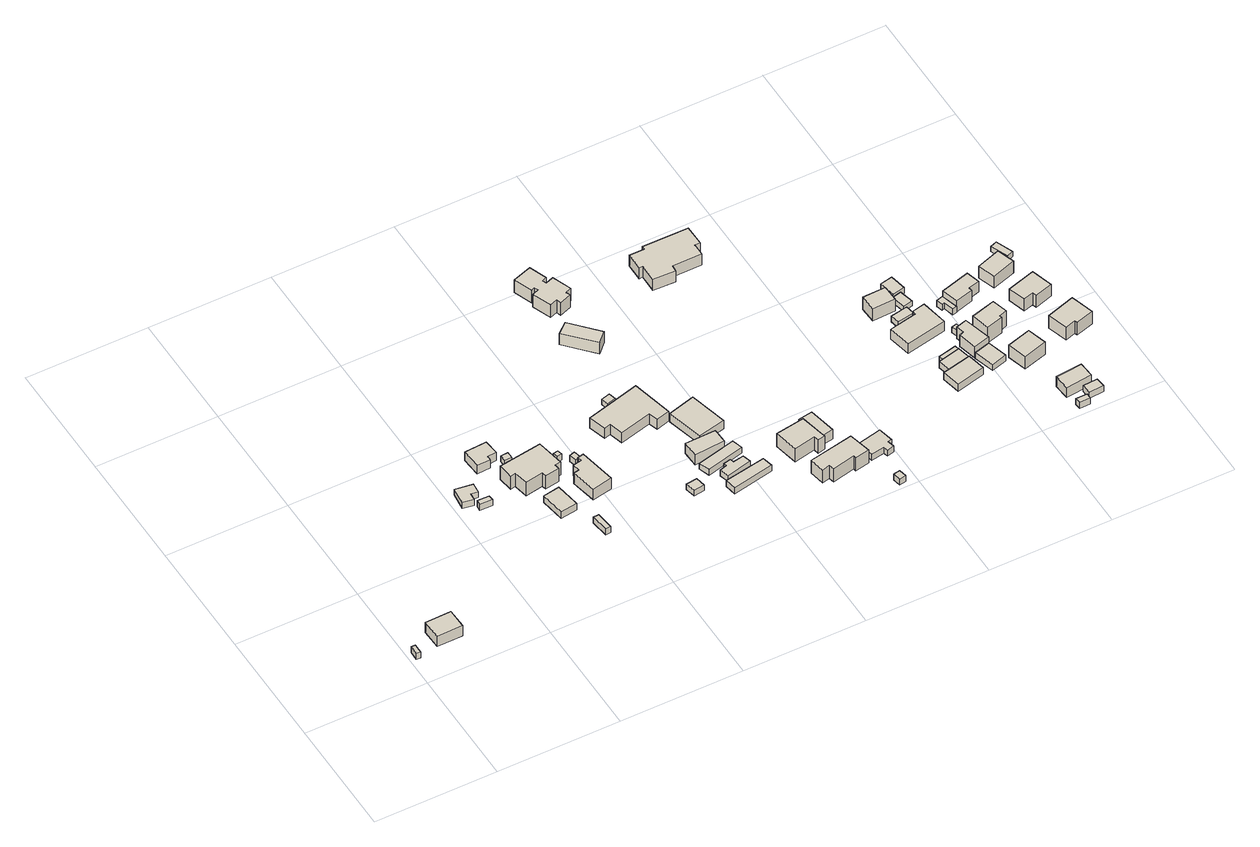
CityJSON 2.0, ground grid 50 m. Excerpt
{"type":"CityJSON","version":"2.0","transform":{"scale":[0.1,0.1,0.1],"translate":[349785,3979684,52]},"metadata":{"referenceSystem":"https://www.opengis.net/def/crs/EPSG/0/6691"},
"CityObjects":{
"building1":{"type":"Building","attributes":{"measuredHeight":3},"geometry":[{"type":"Solid","lod":"1","boundaries":[[[[0,1,2,3]],[[2,4,5,3]],[[1,6,4,2]],[[0,7,6,1]],[[3,5,7,0]],[[4,6,7,5]]]]}]},
"building2":{"type":"Building","attributes":{"measuredHeight":7.5},"geometry":[{"type":"Solid","lod":"1","boundaries":[[[[8,9,10,11]],[[10,12,13,11]],[[9,14,12,10]],[[8,15,14,9]],[[11,13,15,8]],[[12,14,15,13]]]]}]},
"building3":{"type":"Building","attributes":{"measuredHeight":3},"geometry":[{"type":"Solid","lod":"1","boundaries":[[[[16,17,18,19,20,21]],[[20,22,23,21]],[[19,24,22,20]],[[18,25,24,19]],[[17,26,25,18]],[[16,27,26,17]],[[21,23,27,16]],[[22,24,25,26,27,23]]]]}]},
"building4":{"type":"Building","attributes":{"measuredHeight":3},"geometry":[{"type":"Solid","lod":"1","boundaries":[[[[28,29,30,31]],[[30,32,33,31]],[[29,34,32,30]],[[28,35,34,29]],[[31,33,35,28]],[[32,34,35,33]]]]}]},
"building5":{"type":"Building","attributes":{"measuredHeight":5.8},"geometry":[{"type":"Solid","lod":"1","boundaries":[[[[36,37,38,39,40,41]],[[40,42,43,41]],[[39,44,42,40]],[[38,45,44,39]],[[37,46,45,38]],[[36,47,46,37]],[[41,43,47,36]],[[42,44,45,46,47,43]]]]}]},
"building6":{"type":"Building","attributes":{"measuredHeight":3.9},"geometry":[{"type":"Solid","lod":"1","boundaries":[[[[48,49,50,51]],[[50,52,53,51]],[[49,54,52,50]],[[48,55,54,49]],[[51,53,55,48]],[[52,54,55,53]]]]}]},
"building7":{"type":"Building","attributes":{"measuredHeight":3},"geometry":[{"type":"Solid","lod":"1","boundaries":[[[[56,57,58,59]],[[58,60,61,59]],[[57,62,60,58]],[[56,63,62,57]],[[59,61,63,56]],[[60,62,63,61]]]]}]},
"building8":{"type":"Building","attributes":{"measuredHeight":3},"geometry":[{"type":"Solid","lod":"1","boundaries":[[[[64,65,66,67]],[[66,68,69,67]],[[65,70,68,66]],[[64,71,70,65]],[[67,69,71,64]],[[68,70,71,69]]]]}]},
"building9":{"type":"Building","attributes":{"measuredHeight":9.3},"geometry":[{"type":"Solid","lod":"1","boundaries":[[[[72,73,74,75,76,77,78,79,80,81]],[[80,82,83,81]],[[79,84,82,80]],[[78,85,84,79]],[[77,86,85,78]],[[76,87,86,77]],[[75,88,87,76]],[[74,89,88,75]],[[73,90,89,74]],[[72,91,90,73]],[[81,83,91,72]],[[82,84,85,86,87,88,89,90,91,83]]]]}]},
"building10":{"type":"Building","attributes":{"measuredHeight":3},"geometry":[{"type":"Solid","lod":"1","boundaries":[[[[92,93,94,95]],[[94,96,97,95]],[[93,98,96,94]],[[92,99,98,93]],[[95,97,99,92]],[[96,98,99,97]]]]}]},
"building11":{"type":"Building","attributes":{"measuredHeight":7.5},"geometry":[{"type":"Solid","lod":"1","boundaries":[[[[100,101,102,103,104,105,106,107]],[[106,108,109,107]],[[105,110,108,106]],[[104,111,110,105]],[[103,112,111,104]],[[102,113,112,103]],[[101,114,113,102]],[[100,115,114,101]],[[107,109,115,100]],[[108,110,111,112,113,114,115,109]]]]}]},
"building12":{"type":"Building","attributes":{"measuredHeight":3},"geometry":[{"type":"Solid","lod":"1","boundaries":[[[[116,117,118,119]],[[118,120,121,119]],[[117,122,120,118]],[[116,123,122,117]],[[119,121,123,116]],[[120,122,123,121]]]]}]},
"building13":{"type":"Building","attributes":{"measuredHeight":2.9},"geometry":[{"type":"Solid","lod":"1","boundaries":[[[[124,125,126,127]],[[126,128,129,127]],[[125,130,128,126]],[[124,131,130,125]],[[127,129,131,124]],[[128,130,131,129]]]]}]},
"building14":{"type":"Building","attributes":{"measuredHeight":6.9},"geometry":[{"type":"Solid","lod":"1","boundaries":[[[[132,133,134,135,136,137,138,139]],[[138,140,141,139]],[[137,142,140,138]],[[136,143,142,137]],[[135,144,143,136]],[[134,145,144,135]],[[133,146,145,134]],[[132,147,146,133]],[[139,141,147,132]],[[140,142,143,144,145,146,147,141]]]]}]},
"building15":{"type":"Building","attributes":{"measuredHeight":2.7},"geometry":[{"type":"Solid","lod":"1","boundaries":[[[[148,149,150,151]],[[150,152,153,151]],[[149,154,152,150]],[[148,155,154,149]],[[151,153,155,148]],[[152,154,155,153]]]]}]},
"building16":{"type":"Building","attributes":{"measuredHeight":6.2},"geometry":[{"type":"Solid","lod":"1","boundaries":[[[[156,157,158,159]],[[158,160,161,159]],[[157,162,160,158]],[[156,163,162,157]],[[159,161,163,156]],[[160,162,163,161]]]]}]},
"building17":{"type":"Building","attributes":{"measuredHeight":3},"geometry":[{"type":"Solid","lod":"1","boundaries":[[[[164,165,166,167]],[[166,168,169,167]],[[165,170,168,166]],[[164,171,170,165]],[[167,169,171,164]],[[168,170,171,169]]]]}]},
"building18":{"type":"Building","attributes":{"measuredHeight":3},"geometry":[{"type":"Solid","lod":"1","boundaries":[[[[172,173,174,175,176,177,178,179]],[[178,180,181,179]],[[177,182,180,178]],[[176,183,182,177]],[[175,184,183,176]],[[174,185,184,175]],[[173,186,185,174]],[[172,187,186,173]],[[179,181,187,172]],[[180,182,183,184,185,186,187,181]]]]}]},
"building19":{"type":"Building","attributes":{"measuredHeight":3},"geometry":[{"type":"Solid","lod":"1","boundaries":[[[[188,189,190,191]],[[190,192,193,191]],[[189,194,192,190]],[[188,195,194,189]],[[191,193,195,188]],[[192,194,195,193]]]]}]},
"building20":{"type":"Building","attributes":{"measuredHeight":5.9},"geometry":[{"type":"Solid","lod":"1","boundaries":[[[[196,197,198,199]],[[198,200,201,199]],[[197,202,200,198]],[[196,203,202,197]],[[199,201,203,196]],[[200,202,203,201]]]]}]},
"building21":{"type":"Building","attributes":{"measuredHeight":7.2},"geometry":[{"type":"Solid","lod":"1","boundaries":[[[[204,205,206,207]],[[206,208,209,207]],[[205,210,208,206]],[[204,211,210,205]],[[207,209,211,204]],[[208,210,211,209]]]]}]},
"building22":{"type":"Building","attributes":{"measuredHeight":7.8},"geometry":[{"type":"Solid","lod":"1","boundaries":[[[[212,213,214,215,216,217,218,219,220,221,222,223,224,225,226,227]],[[226,228,229,227]],[[225,230,228,226]],[[224,231,230,225]],[[223,232,231,224]],[[222,233,232,223]],[[221,234,233,222]],[[220,235,234,221]],[[219,236,235,220]],[[218,237,236,219]],[[217,238,237,218]],[[216,239,238,217]],[[215,240,239,216]],[[214,241,240,215]],[[213,242,241,214]],[[212,243,242,213]],[[227,229,243,212]],[[228,230,231,232,233,234,235,236,237,238,239,240,241,242,243,229]]]]}]},
"building23":{"type":"Building","attributes":{"measuredHeight":8.1},"geometry":[{"type":"Solid","lod":"1","boundaries":[[[[244,245,246,247,248,249,250]],[[249,251,252,250]],[[248,253,251,249]],[[247,254,253,248]],[[246,255,254,247]],[[245,256,255,246]],[[244,257,256,245]],[[250,252,257,244]],[[251,253,254,255,256,257,252]]]]}]},
"building24":{"type":"Building","attributes":{"measuredHeight":7.7},"geometry":[{"type":"Solid","lod":"1","boundaries":[[[[258,259,260,261,262,263,264,265]],[[264,266,267,265]],[[263,268,266,264]],[[262,269,268,263]],[[261,270,269,262]],[[260,271,270,261]],[[259,272,271,260]],[[258,273,272,259]],[[265,267,273,258]],[[266,268,269,270,271,272,273,267]]]]}]},
"building25":{"type":"Building","attributes":{"measuredHeight":6.4},"geometry":[{"type":"Solid","lod":"1","boundaries":[[[[274,275,276,277,278]],[[277,279,280,278]],[[276,281,279,277]],[[275,282,281,276]],[[274,283,282,275]],[[278,280,283,274]],[[279,281,282,283,280]]]]}]},
"building26":{"type":"Building","attributes":{"measuredHeight":3},"geometry":[{"type":"Solid","lod":"1","boundaries":[[[[284,285,286,287]],[[286,288,289,287]],[[285,290,288,286]],[[284,291,290,285]],[[287,289,291,284]],[[288,290,291,289]]]]}]},
"building27":{"type":"Building","attributes":{"measuredHeight":3},"geometry":[{"type":"Solid","lod":"1","boundaries":[[[[292,293,294,295,296,297,298,299]],[[298,300,301,299]],[[297,302,300,298]],[[296,303,302,297]],[[295,304,303,296]],[[294,305,304,295]],[[293,306,305,294]],[[292,307,306,293]],[[299,301,307,292]],[[300,302,303,304,305,306,307,301]]]]}]},
"building28":{"type":"Building","attributes":{"measuredHeight":7.1},"geometry":[{"type":"Solid","lod":"1","boundaries":[[[[308,309,310,311,312,313,314,315,316,317,318,319]],[[318,320,321,319]],[[317,322,320,318]],[[316,323,322,317]],[[315,324,323,316]],[[314,325,324,315]],[[313,326,325,314]],[[312,327,326,313]],[[311,328,327,312]],[[310,329,328,311]],[[309,330,329,310]],[[308,331,330,309]],[[319,321,331,308]],[[320,322,323,324,325,326,327,328,329,330,331,321]]]]}]},
"building29":{"type":"Building","attributes":{"measuredHeight":3.9},"geometry":[{"type":"Solid","lod":"1","boundaries":[[[[332,333,334,335]],[[334,336,337,335]],[[333,338,336,334]],[[332,339,338,333]],[[335,337,339,332]],[[336,338,339,337]]]]}]},
"building30":{"type":"Building","attributes":{"measuredHeight":3.1},"geometry":[{"type":"Solid","lod":"1","boundaries":[[[[340,341,342,343]],[[342,344,345,343]],[[341,346,344,342]],[[340,347,346,341]],[[343,345,347,340]],[[344,346,347,345]]]]}]},
"building31":{"type":"Building","attributes":{"measuredHeight":3},"geometry":[{"type":"Solid","lod":"1","boundaries":[[[[348,349,350,351]],[[350,352,353,351]],[[349,354,352,350]],[[348,355,354,349]],[[351,353,355,348]],[[352,354,355,353]]]]}]},
"building32":{"type":"Building","attributes":{"measuredHeight":7},"geometry":[{"type":"Solid","lod":"1","boundaries":[[[[356,357,358,359]],[[358,360,361,359]],[[357,362,360,358]],[[356,363,362,357]],[[359,361,363,356]],[[360,362,363,361]]]]}]},
"building33":{"type":"Building","attributes":{"measuredHeight":6.9},"geometry":[{"type":"Solid","lod":"1","boundaries":[[[[364,365,366,367,368,369]],[[368,370,371,369]],[[367,372,370,368]],[[366,373,372,367]],[[365,374,373,366]],[[364,375,374,365]],[[369,371,375,364]],[[370,372,373,374,375,371]]]]}]},
"building34":{"type":"Building","attributes":{"measuredHeight":2.8},"geometry":[{"type":"Solid","lod":"1","boundaries":[[[[376,377,378,379]],[[378,380,381,379]],[[377,382,380,378]],[[376,383,382,377]],[[379,381,383,376]],[[380,382,383,381]]]]}]},
"building35":{"type":"Building","attributes":{"measuredHeight":2.6},"geometry":[{"type":"Solid","lod":"1","boundaries":[[[[384,385,386,387]],[[386,388,389,387]],[[385,390,388,386]],[[384,391,390,385]],[[387,389,391,384]],[[388,390,391,389]]]]}]},
"building36":{"type":"Building","attributes":{"measuredHeight":3},"geometry":[{"type":"Solid","lod":"1","boundaries":[[[[392,393,394,395]],[[394,396,397,395]],[[393,398,396,394]],[[392,399,398,393]],[[395,397,399,392]],[[396,398,399,397]]]]}]},
"building37":{"type":"Building","attributes":{"measuredHeight":3},"geometry":[{"type":"Solid","lod":"1","boundaries":[[[[400,401,402,403]],[[402,404,405,403]],[[401,406,404,402]],[[400,407,406,401]],[[403,405,407,400]],[[404,406,407,405]]]]}]},
"building38":{"type":"Building","attributes":{"measuredHeight":6.5},"geometry":[{"type":"Solid","lod":"1","boundaries":[[[[408,409,410,411,412,413]],[[412,414,415,413]],[[411,416,414,412]],[[410,417,416,411]],[[409,418,417,410]],[[408,419,418,409]],[[413,415,419,408]],[[414,416,417,418,419,415]]]]}]},
"building39":{"type":"Building","attributes":{"measuredHeight":3},"geometry":[{"type":"Solid","lod":"1","boundaries":[[[[420,421,422,423]],[[422,424,425,423]],[[421,426,424,422]],[[420,427,426,421]],[[423,425,427,420]],[[424,426,427,425]]]]}]},
"building40":{"type":"Building","attributes":{"measuredHeight":3},"geometry":[{"type":"Solid","lod":"1","boundaries":[[[[428,429,430,431]],[[430,432,433,431]],[[429,434,432,430]],[[428,435,434,429]],[[431,433,435,428]],[[432,434,435,433]]]]}]},
"building41":{"type":"Building","attributes":{"measuredHeight":3},"geometry":[{"type":"Solid","lod":"1","boundaries":[[[[436,437,438,439,440,441]],[[440,442,443,441]],[[439,444,442,440]],[[438,445,444,439]],[[437,446,445,438]],[[436,447,446,437]],[[441,443,447,436]],[[442,444,445,446,447,443]]]]}]},
"building42":{"type":"Building","attributes":{"measuredHeight":8.1},"geometry":[{"type":"Solid","lod":"1","boundaries":[[[[448,449,450,451]],[[450,452,453,451]],[[449,454,452,450]],[[448,455,454,449]],[[451,453,455,448]],[[452,454,455,453]]]]}]},
"building43":{"type":"Building","attributes":{"measuredHeight":9.8},"geometry":[{"type":"Solid","lod":"1","boundaries":[[[[456,457,458,459,460,461]],[[460,462,463,461]],[[459,464,462,460]],[[458,465,464,459]],[[457,466,465,458]],[[456,467,466,457]],[[461,463,467,456]],[[462,464,465,466,467,463]]]]}]},
"building44":{"type":"Building","attributes":{"measuredHeight":6.8},"geometry":[{"type":"Solid","lod":"1","boundaries":[[[[468,469,470,471]],[[470,472,473,471]],[[469,474,472,470]],[[468,475,474,469]],[[471,473,475,468]],[[472,474,475,473]]]]}]},
"building45":{"type":"Building","attributes":{"measuredHeight":3},"geometry":[{"type":"Solid","lod":"1","boundaries":[[[[476,477,478,479]],[[478,480,481,479]],[[477,482,480,478]],[[476,483,482,477]],[[479,481,483,476]],[[480,482,483,481]]]]}]},
"building46":{"type":"Building","attributes":{"measuredHeight":7.7},"geometry":[{"type":"Solid","lod":"1","boundaries":[[[[484,485,486,487,488,489]],[[488,490,491,489]],[[487,492,490,488]],[[486,493,492,487]],[[485,494,493,486]],[[484,495,494,485]],[[489,491,495,484]],[[490,492,493,494,495,491]]]]}]},
"building47":{"type":"Building","attributes":{"measuredHeight":7.5},"geometry":[{"type":"Solid","lod":"1","boundaries":[[[[496,497,498,499]],[[498,500,501,499]],[[497,502,500,498]],[[496,503,502,497]],[[499,501,503,496]],[[500,502,503,501]]]]}]},
"building48":{"type":"Building","attributes":{"measuredHeight":8.5},"geometry":[{"type":"Solid","lod":"1","boundaries":[[[[504,505,506,507,508,509]],[[508,510,511,509]],[[507,512,510,508]],[[506,513,512,507]],[[505,514,513,506]],[[504,515,514,505]],[[509,511,515,504]],[[510,512,513,514,515,511]]]]}]},
"building49":{"type":"Building","attributes":{"measuredHeight":9.1},"geometry":[{"type":"Solid","lod":"1","boundaries":[[[[516,517,518,519,520,521]],[[520,522,523,521]],[[519,524,522,520]],[[518,525,524,519]],[[517,526,525,518]],[[516,527,526,517]],[[521,523,527,516]],[[522,524,525,526,527,523]]]]}]},
"building50":{"type":"Building","attributes":{"measuredHeight":2.6},"geometry":[{"type":"Solid","lod":"1","boundaries":[[[[528,529,530,531]],[[530,532,533,531]],[[529,534,532,530]],[[528,535,534,529]],[[531,533,535,528]],[[532,534,535,533]]]]}]}
},
"vertices":[
[26,132,32],[26,94,32],[9,94,32],[10,133,32],[9,94,62],[10,133,62],[26,94,62],[26,132,62],
[209,116,30],[105,115,30],[103,195,30],[208,197,30],[103,195,82],[208,197,82],[105,115,82],[209,116,82],
[601,728,18],[597,687,18],[568,691,18],[566,661,18],[522,668,18],[530,739,18],[522,668,48],[530,739,48],[566,661,48],[568,691,48],[597,687,48],[601,728,48],
[622,652,16],[623,630,16],[571,631,16],[573,653,16],[571,631,46],[573,653,46],[623,630,46],[622,652,46],
[651,790,17],[646,870,17],[736,875,17],[742,814,17],[706,810,17],[706,792,17],[706,810,60],[706,792,60],[742,814,60],[736,875,60],[646,870,60],[651,790,60],
[855,564,16],[871,464,16],[803,454,16],[788,554,16],[803,454,50],[788,554,50],[871,464,50],[855,564,50],
[783,802,18],[784,775,18],[755,774,18],[753,801,18],[755,774,48],[753,801,48],[784,775,48],[783,802,48],
[913,380,17],[921,308,17],[900,306,17],[890,379,17],[900,306,47],[890,379,47],[921,308,47],[913,380,47],
[885,752,18],[905,639,18],[881,635,18],[884,615,18],[826,605,18],[821,624,18],[749,611,18],[738,669,18],[717,665,18],[709,727,18],[717,665,85],[709,727,85],[738,669,85],[749,611,85],[821,624,85],[826,605,85],[884,615,85],[881,635,85],[905,639,85],[885,752,85],
[940,722,19],[945,700,19],[925,697,19],[920,718,19],[925,697,49],[920,718,49],[945,700,49],[940,722,49],
[979,623,16],[976,640,16],[1001,645,16],[1029,494,16],[947,478,16],[926,581,16],[949,586,16],[944,616,16],[949,586,70],[944,616,70],[926,581,70],[947,478,70],[1029,494,70],[1001,645,70],[976,640,70],[979,623,70],
[989,688,18],[997,656,18],[974,651,18],[966,682,18],[974,651,48],[966,682,48],[997,656,48],[989,688,48],
[1302,363,17],[1309,323,17],[1266,318,17],[1257,358,17],[1266,318,46],[1257,358,46],[1309,323,46],[1302,363,46],
[1328,846,19],[1367,679,19],[1312,665,19],[1301,701,19],[1171,669,19],[1155,725,19],[1129,717,19],[1108,789,19],[1129,717,69],[1108,789,69],[1155,725,69],[1171,669,69],[1301,701,69],[1312,665,69],[1367,679,69],[1328,846,69],
[1237,877,19],[1245,846,19],[1209,836,19],[1201,867,19],[1209,836,46],[1201,867,46],[1245,846,46],[1237,877,46],
[1342,515,17],[1465,518,17],[1467,457,17],[1343,448,17],[1467,457,68],[1343,448,68],[1465,518,68],[1342,515,68],
[1503,460,17],[1516,417,17],[1362,378,17],[1347,423,17],[1362,378,47],[1347,423,47],[1516,417,47],[1503,460,47],
[1499,378,17],[1508,344,17],[1405,319,17],[1395,358,17],[1424,366,17],[1421,379,17],[1451,386,17],[1456,370,17],[1451,386,47],[1456,370,47],[1421,379,47],[1424,366,47],[1395,358,47],[1405,319,47],[1508,344,47],[1499,378,47],
[1554,331,18],[1564,288,18],[1395,254,18],[1387,302,18],[1395,254,48],[1387,302,48],[1564,288,48],[1554,331,48],
[1480,705,18],[1518,552,18],[1407,528,18],[1370,675,18],[1407,528,61],[1370,675,61],[1518,552,61],[1480,705,61],
[1260,1233,20],[1358,1125,20],[1318,1085,20],[1215,1195,20],[1318,1085,77],[1215,1195,77],[1358,1125,77],[1260,1233,77],
[1281,1523,18],[1308,1451,18],[1290,1444,18],[1295,1429,18],[1328,1440,18],[1358,1363,18],[1333,1353,18],[1340,1337,18],[1291,1319,18],[1285,1338,18],[1255,1327,18],[1226,1404,18],[1253,1414,18],[1247,1429,18],[1232,1423,18],[1204,1498,18],[1232,1423,82],[1204,1498,82],[1247,1429,82],[1253,1414,82],[1226,1404,82],[1255,1327,82],[1285,1338,82],[1291,1319,82],[1340,1337,82],[1333,1353,82],[1358,1363,82],[1328,1440,82],[1295,1429,82],[1290,1444,82],[1308,1451,82],[1281,1523,82],
[1755,400,19],[1775,308,19],[1780,287,19],[1750,281,19],[1745,302,19],[1658,284,19],[1638,382,19],[1658,284,86],[1638,382,86],[1745,302,86],[1750,281,86],[1780,287,86],[1775,308,86],[1755,400,86],
[1861,244,18],[1882,153,18],[1823,141,18],[1821,153,18],[1729,133,18],[1723,155,18],[1692,147,18],[1680,210,18],[1692,147,84],[1680,210,84],[1723,155,84],[1729,133,84],[1821,153,84],[1823,141,84],[1882,153,84],[1861,244,84],
[1775,308,18],[1755,400,18],[1750,421,18],[1807,430,18],[1829,318,18],[1807,430,66],[1829,318,66],[1750,421,66],[1755,400,66],[1775,308,66],
[1944,41,19],[1951,8,19],[1923,3,19],[1917,36,19],[1923,3,49],[1917,36,49],[1951,8,49],[1944,41,49],
[1981,249,19],[1994,187,19],[1978,184,19],[1985,156,19],[1956,148,19],[1951,167,19],[1897,157,19],[1883,228,19],[1897,157,49],[1883,228,49],[1951,167,49],[1956,148,49],[1985,156,49],[1978,184,49],[1994,187,49],[1981,249,49],
[1869,1424,15],[1871,1340,15],[1849,1340,15],[1849,1290,15],[1729,1289,15],[1727,1264,15],[1637,1267,15],[1637,1341,15],[1623,1340,15],[1623,1411,15],[1683,1411,15],[1684,1425,15],[1683,1411,71],[1684,1425,71],[1623,1411,71],[1623,1340,71],[1637,1341,71],[1637,1267,71],[1727,1264,71],[1729,1289,71],[1849,1290,71],[1849,1340,71],[1871,1340,71],[1869,1424,71],
[2320,387,6],[2438,413,6],[2454,339,6],[2336,312,6],[2454,339,41],[2336,312,41],[2438,413,41],[2320,387,41],
[2426,467,5],[2438,416,5],[2347,395,5],[2335,446,5],[2347,395,37],[2335,446,37],[2438,416,37],[2426,467,37],
[2422,485,5],[2426,468,5],[2352,451,5],[2348,469,5],[2352,451,35],[2348,469,35],[2426,468,35],[2422,485,35],
[2242,830,3],[2335,833,3],[2337,766,3],[2245,762,3],[2337,766,65],[2245,762,65],[2335,833,65],[2242,830,65],
[2369,676,4],[2366,692,4],[2419,703,4],[2440,594,4],[2274,561,4],[2255,654,4],[2274,561,54],[2255,654,54],[2440,594,54],[2419,703,54],[2366,692,54],[2369,676,54],
[2369,740,3],[2376,702,3],[2307,689,3],[2300,727,3],[2307,689,32],[2300,727,32],[2376,702,32],[2369,740,32],
[2388,816,3],[2402,759,3],[2363,750,3],[2349,807,3],[2363,750,28],[2349,807,28],[2402,759,28],[2388,816,28],
[2533,439,6],[2556,357,6],[2492,339,6],[2468,421,6],[2492,339,36],[2468,421,36],[2556,357,36],[2533,439,36],
[2395,893,2],[2408,826,2],[2358,816,2],[2345,883,2],[2358,816,32],[2345,883,32],[2408,826,32],[2395,893,32],
[2505,554,5],[2535,443,5],[2468,425,5],[2450,501,5],[2468,508,5],[2460,541,5],[2468,508,62],[2460,541,62],[2450,501,62],[2468,425,62],[2535,443,62],[2505,554,62],
[2480,578,5],[2486,555,5],[2465,551,5],[2459,573,5],[2465,551,35],[2459,573,35],[2486,555,35],[2480,578,35],
[2708,44,14],[2708,21,14],[2665,19,14],[2662,44,14],[2665,19,44],[2662,44,44],[2708,21,44],[2708,44,44],
[2503,719,6],[2522,650,6],[2504,646,6],[2492,688,6],[2482,685,6],[2475,711,6],[2482,685,36],[2475,711,36],[2492,688,36],[2504,646,36],[2522,650,36],[2503,719,36],
[2572,365,10],[2669,393,10],[2691,314,10],[2594,287,10],[2691,314,72],[2594,287,72],[2669,393,72],[2572,365,72],
[2623,567,7],[2641,504,7],[2608,494,7],[2611,484,7],[2544,465,7],[2525,539,7],[2544,465,86],[2525,539,86],[2611,484,86],[2608,494,86],[2641,504,86],[2623,567,86],
[2646,154,13],[2753,164,13],[2758,101,13],[2651,89,13],[2758,101,64],[2651,89,64],[2753,164,64],[2646,154,64],
[2775,90,14],[2779,50,14],[2718,46,14],[2716,87,14],[2718,46,44],[2716,87,44],[2779,50,44],[2775,90,44],
[2504,719,8],[2623,752,8],[2638,698,8],[2592,685,8],[2596,671,8],[2523,651,8],[2596,671,62],[2523,651,62],[2592,685,62],[2638,698,62],[2623,752,62],[2504,719,62],
[2695,685,9],[2671,756,9],[2768,788,9],[2791,717,9],[2768,788,69],[2791,717,69],[2671,756,69],[2695,685,69],
[2824,638,10],[2850,551,10],[2777,529,10],[2772,547,10],[2732,535,10],[2711,605,10],[2732,535,70],[2711,605,70],[2772,547,70],[2777,529,70],[2850,551,70],[2824,638,70],
[2881,455,10],[2909,362,10],[2836,340,10],[2833,351,10],[2790,338,10],[2765,419,10],[2790,338,74],[2765,419,74],[2833,351,74],[2836,340,74],[2909,362,74],[2881,455,74],
[2802,861,5],[2830,791,5],[2803,780,5],[2774,850,5],[2803,780,31],[2774,850,31],[2830,791,31],[2802,861,31]
]}
